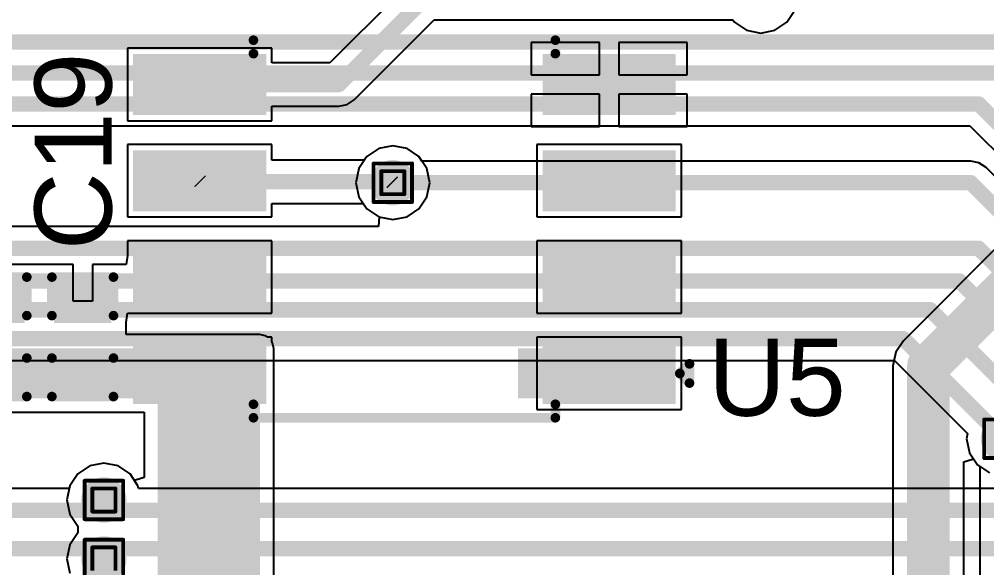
# Model space of a CAD drawing. Header units: inches. Extents: x -8 to 210, y -39 to 109.
# Drawn here: x 21.95 to 34.7, y 39.12 to 46.35 of the extents above; entities that cross this region are included whole.
import ezdxf

# ---------------------------------------------------------------- set-up
doc = ezdxf.new("R2010")
doc.units = ezdxf.units.IN
for name, color, linetype in [('Bottom Layer', 5, 'Continuous'), ('Drill Drawing', 1, 'Continuous'), ('Top Layer', 1, 'Continuous'), ('Top Overlay', 2, 'Continuous'), ('Top Paste', 8, 'Continuous'), ('Top Solder', 216, 'Continuous'), ('Via Holes', 16, 'Continuous')]:
    doc.layers.add(name, color=color, linetype=linetype)
doc.styles.add('Arial', font='', dxfattribs={"height": 0.2})
doc.styles.get('Arial').set_extended_font_data('Arial')

# ---------------------------------------------------------------- blocks, each defined once
blk = doc.blocks.new('SOIC_8_19')
at = {"layer": 'Top Layer'}
for points in [[(-1.925, 2.205), (-1.925, 1.605), (-3.475, 1.605), (-3.475, 2.205)], [(3.475, 2.205), (3.475, 1.605), (1.925, 1.605), (1.925, 2.205)], [(-1.925, 0.935), (-1.925, 0.335), (-3.475, 0.335), (-3.475, 0.935)], [(3.475, 0.935), (3.475, 0.335), (1.925, 0.335), (1.925, 0.935)], [(-1.925, -0.335), (-1.925, -0.935), (-3.475, -0.935), (-3.475, -0.335)], [(3.475, -0.335), (3.475, -0.935), (1.925, -0.935), (1.925, -0.335)], [(-1.925, -1.605), (-1.925, -2.205), (-3.475, -2.205), (-3.475, -1.605)], [(3.475, -1.605), (3.475, -2.205), (1.925, -2.205), (1.925, -1.605)]]:
    blk.add_hatch(color=1, dxfattribs=at).paths.add_polyline_path(points)
at = {"layer": 'Top Overlay'}
blk.add_hatch(color=2, dxfattribs=at).paths.add_polyline_path([(-1.829, 1.575), (-1.499, 1.575), (-1.499, 2.235), (-1.829, 2.235)])
at = {"layer": 'Top Paste'}
for points in [[(-1.925, 2.205), (-1.925, 1.605), (-3.475, 1.605), (-3.475, 2.205)], [(3.475, 2.205), (3.475, 1.605), (1.925, 1.605), (1.925, 2.205)], [(-1.925, 0.935), (-1.925, 0.335), (-3.475, 0.335), (-3.475, 0.935)], [(3.475, 0.935), (3.475, 0.335), (1.925, 0.335), (1.925, 0.935)], [(-1.925, -0.335), (-1.925, -0.935), (-3.475, -0.935), (-3.475, -0.335)], [(3.475, -0.335), (3.475, -0.935), (1.925, -0.935), (1.925, -0.335)], [(-1.925, -1.605), (-1.925, -2.205), (-3.475, -2.205), (-3.475, -1.605)], [(3.475, -1.605), (3.475, -2.205), (1.925, -2.205), (1.925, -1.605)]]:
    blk.add_hatch(color=8, dxfattribs=at).paths.add_polyline_path(points)
at = {"layer": 'Top Solder'}
for points in [[(-1.823, 2.307), (-1.823, 1.503), (-3.577, 1.503), (-3.577, 2.307)], [(3.577, 2.307), (3.577, 1.503), (1.823, 1.503), (1.823, 2.307)], [(-1.823, 1.037), (-1.823, 0.233), (-3.577, 0.233), (-3.577, 1.037)], [(3.577, 1.037), (3.577, 0.233), (1.823, 0.233), (1.823, 1.037)], [(-1.823, -0.233), (-1.823, -1.037), (-3.577, -1.037), (-3.577, -0.233)], [(3.577, -0.233), (3.577, -1.037), (1.823, -1.037), (1.823, -0.233)], [(-1.823, -1.503), (-1.823, -2.307), (-3.577, -2.307), (-3.577, -1.503)], [(3.577, -1.503), (3.577, -2.307), (1.823, -2.307), (1.823, -1.503)]]:
    blk.add_hatch(color=216, dxfattribs=at).paths.add_polyline_path(points)
at = {"layer": 'Top Overlay'}
for points in [[(-1.991, 2.489, 0.127, 0.127, 0), (-1.991, 2.311, 0.127, 0.127, 0)], [(1.991, 2.489, 0.127, 0.127, 0), (-1.991, 2.489, 0.127, 0.127, 0)], [(1.991, 2.489, 0.127, 0.127, 0), (1.991, 2.311, 0.127, 0.127, 0)], [(-3.632, 1.905, 0.127, 0.127, 0), (-3.759, 2.032, 0.127, 0.127, 0)], [(-3.759, 2.032, 0.127, 0.127, 0), (-3.759, 1.778, 0.127, 0.127, 0)], [(-3.632, 1.905, 0.127, 0.127, 0), (-3.759, 1.778, 0.127, 0.127, 0)], [(-1.991, -2.311, 0.127, 0.127, 0), (-1.991, -2.489, 0.127, 0.127, 0)], [(1.991, -2.311, 0.127, 0.127, 0), (1.991, -2.489, 0.127, 0.127, 0)], [(1.991, -2.489, 0.127, 0.127, 0), (-1.991, -2.489, 0.127, 0.127, 0)]]:
    blk.add_lwpolyline(points, format="xyseb", dxfattribs=at)
for points in [[(-2.022, 2.489, 0.0635, 0.0635, 1), (-1.959, 2.489, 0.0635, 0.0635, 1)], [(-2.022, 2.489, 0.0635, 0.0635, 1), (-1.959, 2.489, 0.0635, 0.0635, 1)], [(1.959, 2.489, 0.0635, 0.0635, 1), (2.022, 2.489, 0.0635, 0.0635, 1)], [(1.959, 2.489, 0.0635, 0.0635, 1), (2.022, 2.489, 0.0635, 0.0635, 1)], [(-2.022, 2.311, 0.0635, 0.0635, 1), (-1.959, 2.311, 0.0635, 0.0635, 1)], [(1.959, 2.311, 0.0635, 0.0635, 1), (2.022, 2.311, 0.0635, 0.0635, 1)], [(-3.791, 2.032, 0.0635, 0.0635, 1), (-3.727, 2.032, 0.0635, 0.0635, 1)], [(-3.791, 2.032, 0.0635, 0.0635, 1), (-3.727, 2.032, 0.0635, 0.0635, 1)], [(-3.664, 1.905, 0.0635, 0.0635, 1), (-3.6, 1.905, 0.0635, 0.0635, 1)], [(-3.664, 1.905, 0.0635, 0.0635, 1), (-3.6, 1.905, 0.0635, 0.0635, 1)], [(-3.791, 1.778, 0.0635, 0.0635, 1), (-3.727, 1.778, 0.0635, 0.0635, 1)], [(-3.791, 1.778, 0.0635, 0.0635, 1), (-3.727, 1.778, 0.0635, 0.0635, 1)], [(-2.022, -2.311, 0.0635, 0.0635, 1), (-1.959, -2.311, 0.0635, 0.0635, 1)], [(1.959, -2.311, 0.0635, 0.0635, 1), (2.022, -2.311, 0.0635, 0.0635, 1)], [(-2.022, -2.489, 0.0635, 0.0635, 1), (-1.959, -2.489, 0.0635, 0.0635, 1)], [(-2.022, -2.489, 0.0635, 0.0635, 1), (-1.959, -2.489, 0.0635, 0.0635, 1)], [(1.959, -2.489, 0.0635, 0.0635, 1), (2.022, -2.489, 0.0635, 0.0635, 1)], [(1.959, -2.489, 0.0635, 0.0635, 1), (2.022, -2.489, 0.0635, 0.0635, 1)]]:
    blk.add_lwpolyline(points, format="xyseb", close=True, dxfattribs=at)
blk = doc.blocks.new('C___0402_138')
at = {"layer": 'Top Layer'}
for points in [[(-0.699, -0.318), (-0.699, 0.317), (-0.241, 0.317), (-0.241, -0.318)], [(0.241, -0.318), (0.241, 0.317), (0.699, 0.317), (0.699, -0.318)]]:
    blk.add_hatch(color=1, dxfattribs=at).paths.add_polyline_path(points)
at = {"layer": 'Top Paste'}
for points in [[(-0.699, -0.318), (-0.699, 0.317), (-0.241, 0.317), (-0.241, -0.318)], [(0.241, -0.318), (0.241, 0.317), (0.699, 0.317), (0.699, -0.318)]]:
    blk.add_hatch(color=8, dxfattribs=at).paths.add_polyline_path(points)
at = {"layer": 'Top Solder'}
for points in [[(-0.758, -0.377), (-0.758, 0.377), (-0.181, 0.377), (-0.181, -0.377)], [(0.181, -0.377), (0.181, 0.377), (0.758, 0.377), (0.758, -0.377)]]:
    blk.add_hatch(color=216, dxfattribs=at).paths.add_polyline_path(points)
at = {"layer": 'Top Overlay'}
for points in [[(-0.787, -0.406, 0.127, 0.127, 0), (-0.787, 0.406, 0.127, 0.127, 0)], [(-0.279, 0.406, 0.127, 0.127, 0), (-0.787, 0.406, 0.127, 0.127, 0)], [(0.787, 0.406, 0.127, 0.127, 0), (0.279, 0.406, 0.127, 0.127, 0)], [(0.787, -0.406, 0.127, 0.127, 0), (0.787, 0.406, 0.127, 0.127, 0)], [(-0.279, -0.406, 0.127, 0.127, 0), (-0.787, -0.406, 0.127, 0.127, 0)], [(0.787, -0.406, 0.127, 0.127, 0), (0.279, -0.406, 0.127, 0.127, 0)]]:
    blk.add_lwpolyline(points, format="xyseb", dxfattribs=at)
for points in [[(-0.819, 0.406, 0.0635, 0.0635, 1), (-0.756, 0.406, 0.0635, 0.0635, 1)], [(-0.819, 0.406, 0.0635, 0.0635, 1), (-0.756, 0.406, 0.0635, 0.0635, 1)], [(-0.311, 0.406, 0.0635, 0.0635, 1), (-0.248, 0.406, 0.0635, 0.0635, 1)], [(0.248, 0.406, 0.0635, 0.0635, 1), (0.311, 0.406, 0.0635, 0.0635, 1)], [(0.756, 0.406, 0.0635, 0.0635, 1), (0.819, 0.406, 0.0635, 0.0635, 1)], [(0.756, 0.406, 0.0635, 0.0635, 1), (0.819, 0.406, 0.0635, 0.0635, 1)], [(-0.819, -0.406, 0.0635, 0.0635, 1), (-0.756, -0.406, 0.0635, 0.0635, 1)], [(-0.819, -0.406, 0.0635, 0.0635, 1), (-0.756, -0.406, 0.0635, 0.0635, 1)], [(-0.311, -0.406, 0.0635, 0.0635, 1), (-0.248, -0.406, 0.0635, 0.0635, 1)], [(0.248, -0.406, 0.0635, 0.0635, 1), (0.311, -0.406, 0.0635, 0.0635, 1)], [(0.756, -0.406, 0.0635, 0.0635, 1), (0.819, -0.406, 0.0635, 0.0635, 1)], [(0.756, -0.406, 0.0635, 0.0635, 1), (0.819, -0.406, 0.0635, 0.0635, 1)]]:
    blk.add_lwpolyline(points, format="xyseb", close=True, dxfattribs=at)
blk = doc.blocks.new('C___0402_139')
at = {"layer": 'Top Layer'}
for points in [[(-0.699, -0.318), (-0.699, 0.317), (-0.241, 0.317), (-0.241, -0.318)], [(0.241, -0.318), (0.241, 0.317), (0.699, 0.317), (0.699, -0.318)]]:
    blk.add_hatch(color=1, dxfattribs=at).paths.add_polyline_path(points)
at = {"layer": 'Top Paste'}
for points in [[(-0.699, -0.318), (-0.699, 0.317), (-0.241, 0.317), (-0.241, -0.318)], [(0.241, -0.318), (0.241, 0.317), (0.699, 0.317), (0.699, -0.318)]]:
    blk.add_hatch(color=8, dxfattribs=at).paths.add_polyline_path(points)
at = {"layer": 'Top Solder'}
for points in [[(-0.758, -0.377), (-0.758, 0.377), (-0.181, 0.377), (-0.181, -0.377)], [(0.181, -0.377), (0.181, 0.377), (0.758, 0.377), (0.758, -0.377)]]:
    blk.add_hatch(color=216, dxfattribs=at).paths.add_polyline_path(points)
at = {"layer": 'Top Overlay'}
for points in [[(-0.787, -0.406, 0.127, 0.127, 0), (-0.787, 0.406, 0.127, 0.127, 0)], [(-0.279, 0.406, 0.127, 0.127, 0), (-0.787, 0.406, 0.127, 0.127, 0)], [(0.787, 0.406, 0.127, 0.127, 0), (0.279, 0.406, 0.127, 0.127, 0)], [(0.787, -0.406, 0.127, 0.127, 0), (0.787, 0.406, 0.127, 0.127, 0)], [(-0.279, -0.406, 0.127, 0.127, 0), (-0.787, -0.406, 0.127, 0.127, 0)], [(0.787, -0.406, 0.127, 0.127, 0), (0.279, -0.406, 0.127, 0.127, 0)]]:
    blk.add_lwpolyline(points, format="xyseb", dxfattribs=at)
for points in [[(-0.819, 0.406, 0.0635, 0.0635, 1), (-0.756, 0.406, 0.0635, 0.0635, 1)], [(-0.819, 0.406, 0.0635, 0.0635, 1), (-0.756, 0.406, 0.0635, 0.0635, 1)], [(-0.311, 0.406, 0.0635, 0.0635, 1), (-0.248, 0.406, 0.0635, 0.0635, 1)], [(0.248, 0.406, 0.0635, 0.0635, 1), (0.311, 0.406, 0.0635, 0.0635, 1)], [(0.756, 0.406, 0.0635, 0.0635, 1), (0.819, 0.406, 0.0635, 0.0635, 1)], [(0.756, 0.406, 0.0635, 0.0635, 1), (0.819, 0.406, 0.0635, 0.0635, 1)], [(-0.819, -0.406, 0.0635, 0.0635, 1), (-0.756, -0.406, 0.0635, 0.0635, 1)], [(-0.819, -0.406, 0.0635, 0.0635, 1), (-0.756, -0.406, 0.0635, 0.0635, 1)], [(-0.311, -0.406, 0.0635, 0.0635, 1), (-0.248, -0.406, 0.0635, 0.0635, 1)], [(0.248, -0.406, 0.0635, 0.0635, 1), (0.311, -0.406, 0.0635, 0.0635, 1)], [(0.756, -0.406, 0.0635, 0.0635, 1), (0.819, -0.406, 0.0635, 0.0635, 1)], [(0.756, -0.406, 0.0635, 0.0635, 1), (0.819, -0.406, 0.0635, 0.0635, 1)]]:
    blk.add_lwpolyline(points, format="xyseb", close=True, dxfattribs=at)

msp = doc.modelspace()

# ---------------------------------------------------------------- hatches: boundary and pattern name
at = {"layer": 'Bottom Layer'}
h = msp.add_hatch(color=5, dxfattribs=at)
edge = h.paths.add_edge_path()
edge.add_arc((26.873, 44.196), 0.3, 0, 360)
h = msp.add_hatch(color=5, dxfattribs=at)
edge = h.paths.add_edge_path()
edge.add_arc((34.925, 40.82), 0.3, 0, 360)
h = msp.add_hatch(color=5, dxfattribs=at)
edge = h.paths.add_edge_path()
edge.add_arc((23.063, 40.013), 0.3, 0, 360)
h = msp.add_hatch(color=5, dxfattribs=at)
edge = h.paths.add_edge_path()
edge.add_arc((23.063, 39.235), 0.3, 0, 360)
at = {"layer": 'Top Layer'}
h = msp.add_hatch(color=1, dxfattribs=at)
edge = h.paths.add_edge_path()
edge.add_arc((26.873, 44.196), 0.3, 0, 360)
for points in [[(21.285, 41.351), (25.121, 41.351), (25.121, 42.012), (21.285, 42.012)], [(23.774, 37.236), (25.121, 37.236), (25.121, 42.012), (23.774, 42.012)]]:
    msp.add_hatch(color=1, dxfattribs=at).paths.add_polyline_path(points)
h = msp.add_hatch(color=1, dxfattribs=at)
edge = h.paths.add_edge_path()
edge.add_arc((34.925, 40.82), 0.3, 0, 360)
h = msp.add_hatch(color=1, dxfattribs=at)
edge = h.paths.add_edge_path()
edge.add_arc((23.063, 40.013), 0.3, 0, 360)
h = msp.add_hatch(color=1, dxfattribs=at)
edge = h.paths.add_edge_path()
edge.add_arc((23.063, 39.235), 0.3, 0, 360)
at = {"layer": 'Via Holes'}
h = msp.add_hatch(color=7, dxfattribs=at)
edge = h.paths.add_edge_path()
edge.add_arc((26.873, 44.196), 0.15, 0, 360)
h = msp.add_hatch(color=7, dxfattribs=at)
edge = h.paths.add_edge_path()
edge.add_arc((23.063, 40.013), 0.15, 0, 360)
h = msp.add_hatch(color=7, dxfattribs=at)
edge = h.paths.add_edge_path()
edge.add_arc((23.063, 39.235), 0.15, 0, 360)

# ---------------------------------------------------------------- linework, layer by layer
at = {"layer": 'Bottom Layer'}
for p, q in [((20.382, 44.948), (34.482, 44.948)), ((34.482, 44.948), (35.112, 44.317)), ((26.687, 44.646), (26.529, 44.54)), ((26.873, 44.683), (26.687, 44.646)), ((27.06, 44.646), (26.873, 44.683)), ((27.218, 44.54), (27.06, 44.646)), ((26.529, 44.54), (26.423, 44.382)), ((27.257, 44.481), (27.218, 44.54)), ((34.493, 44.481), (27.257, 44.481)), ((34.602, 44.459), (34.493, 44.481)), ((34.493, 44.481), (34.493, 44.481)), ((34.695, 44.397), (34.602, 44.459)), ((34.999, 44.093), (34.695, 44.397)), ((26.423, 44.382), (26.386, 44.196)), ((26.386, 44.196), (26.423, 44.01)), ((26.423, 44.01), (26.529, 43.852)), ((26.529, 43.852), (26.687, 43.746)), ((26.695, 43.744), (26.683, 43.617)), ((26.687, 43.746), (26.695, 43.744)), ((26.683, 43.617), (15.185, 43.617)), ((14.644, 41.854), (33.488, 41.854)), ((33.488, 41.854), (34.452, 40.89)), ((34.452, 40.89), (34.438, 40.82)), ((34.438, 40.82), (34.475, 40.634)), ((34.475, 40.634), (34.581, 40.476)), ((22.877, 40.463), (22.719, 40.357)), ((23.063, 40.5), (22.877, 40.463)), ((23.25, 40.463), (23.063, 40.5)), ((23.408, 40.357), (23.25, 40.463)), ((34.581, 40.476), (34.739, 40.37)), ((22.719, 40.357), (22.613, 40.199)), ((23.513, 40.199), (23.408, 40.357)), ((22.613, 40.199), (22.576, 40.013)), ((23.521, 40.163), (23.513, 40.199)), ((41.678, 40.163), (23.521, 40.163)), ((22.576, 40.013), (22.613, 39.826)), ((22.613, 39.826), (22.719, 39.668)), ((22.719, 39.668), (22.719, 39.58)), ((22.719, 39.58), (22.613, 39.422)), ((22.613, 39.422), (22.576, 39.235)), ((22.576, 39.235), (22.613, 39.049))]:
    msp.add_line(p, q, dxfattribs=at)
for points in [[(16.32, 46.05, 0.203, 0.203, 0), (36.5, 46.05, 0.203, 0.203, 0)], [(16.188, 45.644, 0.203, 0.203, 0), (35.712, 45.644, 0.203, 0.203, 0)], [(16.058, 45.233, 0.203, 0.203, 0), (34.6, 45.233, 0.203, 0.203, 0)], [(34.6, 45.233, 0.203, 0.203, 0), (35.585, 44.247, 0.203, 0.203, 0)], [(26.873, 44.196, 0.203, 0.203, 0), (34.493, 44.196, 0.203, 0.203, 0)], [(34.493, 44.196, 0.203, 0.203, 0), (35.128, 43.561, 0.203, 0.203, 0)], [(15.067, 43.332, 0.203, 0.203, 0), (34.595, 43.332, 0.203, 0.203, 0)], [(34.595, 43.332, 0.203, 0.203, 0), (35.154, 42.774, 0.203, 0.203, 0)], [(14.96, 42.901, 0.203, 0.203, 0), (34.341, 42.901, 0.203, 0.203, 0)], [(34.341, 42.901, 0.203, 0.203, 0), (35.103, 42.139, 0.203, 0.203, 0)], [(15.037, 42.52, 0.203, 0.203, 0), (33.96, 42.52, 0.203, 0.203, 0)], [(33.96, 42.52, 0.203, 0.203, 0), (35.08, 41.399, 0.203, 0.203, 0)], [(14.644, 42.139, 0.203, 0.203, 0), (33.606, 42.139, 0.203, 0.203, 0)], [(33.606, 42.139, 0.203, 0.203, 0), (34.925, 40.82, 0.203, 0.203, 0)], [(23.063, 40.013, 0.203, 0.203, 0), (23.198, 39.878, 0.203, 0.203, 0)], [(23.198, 39.878, 0.203, 0.203, 0), (41.61, 39.878, 0.203, 0.203, 0)], [(23.063, 39.235, 0.203, 0.203, 0), (23.198, 39.37, 0.203, 0.203, 0)], [(23.198, 39.37, 0.203, 0.203, 0), (46.988, 39.37, 0.203, 0.203, 0)]]:
    msp.add_lwpolyline(points, format="xyseb", dxfattribs=at)
for points in [[(34.549, 45.233, 0.102, 0.102, 1), (34.65, 45.233, 0.102, 0.102, 1)], [(34.549, 45.233, 0.102, 0.102, 1), (34.65, 45.233, 0.102, 0.102, 1)], [(26.822, 44.196, 0.102, 0.102, 1), (26.924, 44.196, 0.102, 0.102, 1)], [(34.442, 44.196, 0.102, 0.102, 1), (34.544, 44.196, 0.102, 0.102, 1)], [(34.442, 44.196, 0.102, 0.102, 1), (34.544, 44.196, 0.102, 0.102, 1)], [(34.544, 43.332, 0.102, 0.102, 1), (34.646, 43.332, 0.102, 0.102, 1)], [(34.544, 43.332, 0.102, 0.102, 1), (34.646, 43.332, 0.102, 0.102, 1)], [(34.29, 42.901, 0.102, 0.102, 1), (34.392, 42.901, 0.102, 0.102, 1)], [(34.29, 42.901, 0.102, 0.102, 1), (34.392, 42.901, 0.102, 0.102, 1)], [(33.909, 42.52, 0.102, 0.102, 1), (34.011, 42.52, 0.102, 0.102, 1)], [(33.909, 42.52, 0.102, 0.102, 1), (34.011, 42.52, 0.102, 0.102, 1)], [(33.556, 42.139, 0.102, 0.102, 1), (33.657, 42.139, 0.102, 0.102, 1)], [(33.556, 42.139, 0.102, 0.102, 1), (33.657, 42.139, 0.102, 0.102, 1)], [(23.012, 40.013, 0.102, 0.102, 1), (23.114, 40.013, 0.102, 0.102, 1)], [(23.147, 39.878, 0.102, 0.102, 1), (23.249, 39.878, 0.102, 0.102, 1)], [(23.147, 39.878, 0.102, 0.102, 1), (23.249, 39.878, 0.102, 0.102, 1)], [(23.147, 39.37, 0.102, 0.102, 1), (23.249, 39.37, 0.102, 0.102, 1)], [(23.147, 39.37, 0.102, 0.102, 1), (23.249, 39.37, 0.102, 0.102, 1)], [(23.012, 39.235, 0.102, 0.102, 1), (23.114, 39.235, 0.102, 0.102, 1)]]:
    msp.add_lwpolyline(points, format="xyseb", close=True, dxfattribs=at)
at = {"layer": 'Drill Drawing'}
for points in [[(26.619, 44.45, 0.0508, 0.0508, 0), (27.127, 44.45, 0.0508, 0.0508, 0)], [(26.619, 43.942, 0.0508, 0.0508, 0), (26.619, 44.45, 0.0508, 0.0508, 0)], [(27.127, 43.942, 0.0508, 0.0508, 0), (27.127, 44.45, 0.0508, 0.0508, 0)], [(26.721, 44.348, 0.0508, 0.0508, 0), (27.026, 44.348, 0.0508, 0.0508, 0)], [(26.721, 44.044, 0.0508, 0.0508, 0), (26.721, 44.348, 0.0508, 0.0508, 0)], [(27.026, 44.044, 0.0508, 0.0508, 0), (27.026, 44.348, 0.0508, 0.0508, 0)], [(26.721, 44.044, 0.0508, 0.0508, 0), (27.026, 44.044, 0.0508, 0.0508, 0)], [(26.619, 43.942, 0.0508, 0.0508, 0), (27.127, 43.942, 0.0508, 0.0508, 0)], [(34.671, 41.074, 0.0508, 0.0508, 0), (35.179, 41.074, 0.0508, 0.0508, 0)], [(34.671, 40.566, 0.0508, 0.0508, 0), (34.671, 41.074, 0.0508, 0.0508, 0)], [(34.671, 40.566, 0.0508, 0.0508, 0), (35.179, 40.566, 0.0508, 0.0508, 0)], [(22.809, 40.267, 0.0508, 0.0508, 0), (23.317, 40.267, 0.0508, 0.0508, 0)], [(22.809, 39.759, 0.0508, 0.0508, 0), (22.809, 40.267, 0.0508, 0.0508, 0)], [(22.911, 40.165, 0.0508, 0.0508, 0), (23.216, 40.165, 0.0508, 0.0508, 0)], [(22.911, 39.86, 0.0508, 0.0508, 0), (22.911, 40.165, 0.0508, 0.0508, 0)], [(23.216, 39.86, 0.0508, 0.0508, 0), (23.216, 40.165, 0.0508, 0.0508, 0)], [(23.317, 39.759, 0.0508, 0.0508, 0), (23.317, 40.267, 0.0508, 0.0508, 0)], [(22.911, 39.86, 0.0508, 0.0508, 0), (23.216, 39.86, 0.0508, 0.0508, 0)], [(22.809, 39.759, 0.0508, 0.0508, 0), (23.317, 39.759, 0.0508, 0.0508, 0)], [(22.809, 39.489, 0.0508, 0.0508, 0), (23.317, 39.489, 0.0508, 0.0508, 0)], [(22.809, 38.981, 0.0508, 0.0508, 0), (22.809, 39.489, 0.0508, 0.0508, 0)], [(22.911, 39.388, 0.0508, 0.0508, 0), (23.216, 39.388, 0.0508, 0.0508, 0)], [(22.911, 39.083, 0.0508, 0.0508, 0), (22.911, 39.388, 0.0508, 0.0508, 0)], [(23.216, 39.083, 0.0508, 0.0508, 0), (23.216, 39.388, 0.0508, 0.0508, 0)], [(23.317, 38.981, 0.0508, 0.0508, 0), (23.317, 39.489, 0.0508, 0.0508, 0)]]:
    msp.add_lwpolyline(points, format="xyseb", dxfattribs=at)
for points in [[(26.607, 44.45, 0.0254, 0.0254, 1), (26.632, 44.45, 0.0254, 0.0254, 1)], [(26.607, 44.45, 0.0254, 0.0254, 1), (26.632, 44.45, 0.0254, 0.0254, 1)], [(27.114, 44.45, 0.0254, 0.0254, 1), (27.14, 44.45, 0.0254, 0.0254, 1)], [(27.114, 44.45, 0.0254, 0.0254, 1), (27.14, 44.45, 0.0254, 0.0254, 1)], [(26.708, 44.348, 0.0254, 0.0254, 1), (26.733, 44.348, 0.0254, 0.0254, 1)], [(26.708, 44.348, 0.0254, 0.0254, 1), (26.733, 44.348, 0.0254, 0.0254, 1)], [(27.013, 44.348, 0.0254, 0.0254, 1), (27.038, 44.348, 0.0254, 0.0254, 1)], [(27.013, 44.348, 0.0254, 0.0254, 1), (27.038, 44.348, 0.0254, 0.0254, 1)], [(26.708, 44.044, 0.0254, 0.0254, 1), (26.733, 44.044, 0.0254, 0.0254, 1)], [(26.708, 44.044, 0.0254, 0.0254, 1), (26.733, 44.044, 0.0254, 0.0254, 1)], [(27.013, 44.044, 0.0254, 0.0254, 1), (27.038, 44.044, 0.0254, 0.0254, 1)], [(27.013, 44.044, 0.0254, 0.0254, 1), (27.038, 44.044, 0.0254, 0.0254, 1)], [(26.607, 43.942, 0.0254, 0.0254, 1), (26.632, 43.942, 0.0254, 0.0254, 1)], [(26.607, 43.942, 0.0254, 0.0254, 1), (26.632, 43.942, 0.0254, 0.0254, 1)], [(27.114, 43.942, 0.0254, 0.0254, 1), (27.14, 43.942, 0.0254, 0.0254, 1)], [(27.114, 43.942, 0.0254, 0.0254, 1), (27.14, 43.942, 0.0254, 0.0254, 1)], [(34.658, 41.074, 0.0254, 0.0254, 1), (34.684, 41.074, 0.0254, 0.0254, 1)], [(34.658, 41.074, 0.0254, 0.0254, 1), (34.684, 41.074, 0.0254, 0.0254, 1)], [(34.658, 40.566, 0.0254, 0.0254, 1), (34.684, 40.566, 0.0254, 0.0254, 1)], [(34.658, 40.566, 0.0254, 0.0254, 1), (34.684, 40.566, 0.0254, 0.0254, 1)], [(22.797, 40.267, 0.0254, 0.0254, 1), (22.822, 40.267, 0.0254, 0.0254, 1)], [(22.797, 40.267, 0.0254, 0.0254, 1), (22.822, 40.267, 0.0254, 0.0254, 1)], [(22.898, 40.165, 0.0254, 0.0254, 1), (22.924, 40.165, 0.0254, 0.0254, 1)], [(22.898, 40.165, 0.0254, 0.0254, 1), (22.924, 40.165, 0.0254, 0.0254, 1)], [(23.203, 40.165, 0.0254, 0.0254, 1), (23.228, 40.165, 0.0254, 0.0254, 1)], [(23.203, 40.165, 0.0254, 0.0254, 1), (23.228, 40.165, 0.0254, 0.0254, 1)], [(23.305, 40.267, 0.0254, 0.0254, 1), (23.33, 40.267, 0.0254, 0.0254, 1)], [(23.305, 40.267, 0.0254, 0.0254, 1), (23.33, 40.267, 0.0254, 0.0254, 1)], [(22.898, 39.86, 0.0254, 0.0254, 1), (22.924, 39.86, 0.0254, 0.0254, 1)], [(22.898, 39.86, 0.0254, 0.0254, 1), (22.924, 39.86, 0.0254, 0.0254, 1)], [(23.203, 39.86, 0.0254, 0.0254, 1), (23.228, 39.86, 0.0254, 0.0254, 1)], [(23.203, 39.86, 0.0254, 0.0254, 1), (23.228, 39.86, 0.0254, 0.0254, 1)], [(22.797, 39.759, 0.0254, 0.0254, 1), (22.822, 39.759, 0.0254, 0.0254, 1)], [(22.797, 39.759, 0.0254, 0.0254, 1), (22.822, 39.759, 0.0254, 0.0254, 1)], [(23.305, 39.759, 0.0254, 0.0254, 1), (23.33, 39.759, 0.0254, 0.0254, 1)], [(23.305, 39.759, 0.0254, 0.0254, 1), (23.33, 39.759, 0.0254, 0.0254, 1)], [(22.797, 39.489, 0.0254, 0.0254, 1), (22.822, 39.489, 0.0254, 0.0254, 1)], [(22.797, 39.489, 0.0254, 0.0254, 1), (22.822, 39.489, 0.0254, 0.0254, 1)], [(22.898, 39.388, 0.0254, 0.0254, 1), (22.924, 39.388, 0.0254, 0.0254, 1)], [(22.898, 39.388, 0.0254, 0.0254, 1), (22.924, 39.388, 0.0254, 0.0254, 1)], [(23.203, 39.388, 0.0254, 0.0254, 1), (23.228, 39.388, 0.0254, 0.0254, 1)], [(23.203, 39.388, 0.0254, 0.0254, 1), (23.228, 39.388, 0.0254, 0.0254, 1)], [(23.305, 39.489, 0.0254, 0.0254, 1), (23.33, 39.489, 0.0254, 0.0254, 1)], [(23.305, 39.489, 0.0254, 0.0254, 1), (23.33, 39.489, 0.0254, 0.0254, 1)]]:
    msp.add_lwpolyline(points, format="xyseb", close=True, dxfattribs=at)
at = {"layer": 'Top Layer'}
for p, q in [((27.099, 46.831), (26.044, 45.776)), ((32.069, 46.311), (32.175, 46.469)), ((26.363, 45.29), (27.418, 46.345)), ((27.418, 46.345), (31.357, 46.345)), ((31.357, 46.345), (31.38, 46.311)), ((31.38, 46.311), (31.538, 46.205)), ((31.911, 46.205), (32.069, 46.311)), ((31.538, 46.205), (31.725, 46.168)), ((31.725, 46.168), (31.911, 46.205)), ((29.599, 46.045), (28.697, 46.045)), ((28.697, 46.045), (28.697, 45.618)), ((29.599, 45.618), (29.599, 46.045)), ((30.755, 46.045), (29.853, 46.045)), ((29.853, 46.045), (29.853, 45.618)), ((30.755, 45.618), (30.755, 46.045)), ((25.278, 45.969), (23.373, 45.969)), ((23.373, 45.969), (23.373, 45.014)), ((25.278, 45.776), (25.278, 45.969)), ((26.044, 45.776), (25.278, 45.776)), ((28.697, 45.618), (29.599, 45.618)), ((29.853, 45.618), (30.755, 45.618)), ((26.271, 45.228), (26.363, 45.29)), ((29.599, 45.364), (28.697, 45.364)), ((28.697, 45.364), (28.697, 44.937)), ((29.599, 44.937), (29.599, 45.364)), ((30.755, 45.364), (29.853, 45.364)), ((29.853, 45.364), (29.853, 44.937)), ((30.755, 44.937), (30.755, 45.364)), ((25.278, 45.014), (25.278, 45.207)), ((25.278, 45.207), (26.162, 45.207)), ((26.162, 45.207), (26.271, 45.228)), ((26.162, 45.207), (26.162, 45.207)), ((23.373, 45.014), (25.278, 45.014)), ((28.697, 44.937), (29.599, 44.937)), ((29.853, 44.937), (30.755, 44.937)), ((25.278, 44.699), (23.373, 44.699)), ((23.373, 44.699), (23.373, 43.744)), ((25.278, 44.494), (25.278, 44.699)), ((26.687, 44.646), (26.529, 44.54)), ((26.873, 44.683), (26.687, 44.646)), ((27.06, 44.646), (26.873, 44.683)), ((27.218, 44.54), (27.06, 44.646)), ((30.678, 44.699), (28.773, 44.699)), ((28.773, 44.699), (28.773, 43.744)), ((30.678, 43.744), (30.678, 44.699)), ((26.529, 44.54), (26.497, 44.494)), ((27.323, 44.382), (27.218, 44.54)), ((26.497, 44.494), (25.278, 44.494)), ((27.36, 44.196), (27.323, 44.382)), ((27.323, 44.01), (27.36, 44.196)), ((27.218, 43.852), (27.323, 44.01)), ((25.278, 43.744), (25.278, 43.924)), ((25.278, 43.924), (26.48, 43.924)), ((26.48, 43.924), (26.529, 43.852)), ((26.529, 43.852), (26.687, 43.746)), ((27.06, 43.746), (27.218, 43.852)), ((23.373, 43.744), (25.278, 43.744)), ((26.687, 43.746), (26.873, 43.709)), ((26.873, 43.709), (27.06, 43.746)), ((28.773, 43.744), (30.678, 43.744)), ((35.002, 43.51), (33.605, 42.113)), ((25.278, 43.429), (23.373, 43.429)), ((23.373, 43.429), (23.373, 43.236)), ((25.278, 42.474), (25.278, 43.429)), ((30.678, 43.429), (28.773, 43.429)), ((28.773, 43.429), (28.773, 42.474)), ((30.678, 42.474), (30.678, 43.429)), ((22.657, 43.116), (21.768, 43.116)), ((22.657, 42.634), (22.657, 43.116)), ((23.246, 43.116), (22.911, 43.116)), ((22.911, 43.116), (22.911, 42.634)), ((23.355, 43.116), (23.246, 43.116)), ((23.373, 43.236), (23.355, 43.116)), ((22.911, 42.634), (22.657, 42.634)), ((23.355, 42.354), (23.373, 42.474)), ((23.373, 42.474), (23.482, 42.474)), ((23.482, 42.474), (25.278, 42.474)), ((28.773, 42.474), (30.678, 42.474)), ((23.355, 42.193), (23.355, 42.354)), ((25.121, 42.193), (23.355, 42.193)), ((25.19, 42.179), (25.121, 42.193)), ((25.22, 42.159), (25.19, 42.179)), ((25.278, 42.159), (25.22, 42.159)), ((25.278, 42.095), (25.278, 42.159)), ((25.288, 42.081), (25.278, 42.095)), ((30.678, 42.159), (28.773, 42.159)), ((28.773, 42.159), (28.773, 41.204)), ((30.678, 41.204), (30.678, 42.159)), ((33.605, 42.113), (33.504, 41.961)), ((25.302, 42.012), (25.288, 42.081)), ((25.302, 38.84), (25.302, 42.012)), ((33.504, 41.961), (33.468, 41.783)), ((33.468, 41.783), (33.468, 35.245)), ((28.773, 41.204), (30.678, 41.204)), ((21.285, 41.17), (23.593, 41.17)), ((23.593, 41.17), (23.593, 40.308)), ((22.877, 40.463), (22.719, 40.357)), ((23.063, 40.5), (22.877, 40.463)), ((23.25, 40.463), (23.063, 40.5)), ((23.408, 40.357), (23.25, 40.463)), ((34.401, 40.516), (34.528, 40.555)), ((34.401, 35.052), (34.401, 40.516)), ((34.528, 40.555), (34.581, 40.476)), ((34.581, 40.476), (34.614, 40.453)), ((34.614, 40.453), (34.614, 25.309)), ((22.719, 40.357), (22.613, 40.199)), ((23.466, 40.27), (23.408, 40.357)), ((23.593, 40.308), (23.466, 40.27)), ((22.613, 40.199), (22.606, 40.163)), ((22.606, 40.163), (19.244, 40.163))]:
    msp.add_line(p, q, dxfattribs=at)
for points in [[(26.162, 45.491, 0.203, 0.203, 0), (27.3, 46.63, 0.203, 0.203, 0)], [(24.326, 45.491, 0.203, 0.203, 0), (26.162, 45.491, 0.203, 0.203, 0)], [(24.326, 44.221, 0.203, 0.203, 0), (24.338, 44.209, 0.203, 0.203, 0)], [(24.338, 44.209, 0.203, 0.203, 0), (26.86, 44.209, 0.203, 0.203, 0)], [(26.86, 44.209, 0.203, 0.203, 0), (26.873, 44.196, 0.203, 0.203, 0)], [(33.934, 41.783, 0.559, 0.559, 0), (35.331, 43.18, 0.559, 0.559, 0)], [(33.934, 35.052, 0.559, 0.559, 0), (33.934, 41.783, 0.559, 0.559, 0)], [(22.928, 39.878, 0.203, 0.203, 0), (23.063, 40.013, 0.203, 0.203, 0)], [(19.126, 39.878, 0.203, 0.203, 0), (22.928, 39.878, 0.203, 0.203, 0)], [(18.916, 39.37, 0.203, 0.203, 0), (22.928, 39.37, 0.203, 0.203, 0)], [(22.928, 39.37, 0.203, 0.203, 0), (23.063, 39.235, 0.203, 0.203, 0)]]:
    msp.add_lwpolyline(points, format="xyseb", dxfattribs=at)
for points in [[(24.275, 45.491, 0.102, 0.102, 1), (24.376, 45.491, 0.102, 0.102, 1)], [(26.111, 45.491, 0.102, 0.102, 1), (26.213, 45.491, 0.102, 0.102, 1)], [(26.111, 45.491, 0.102, 0.102, 1), (26.213, 45.491, 0.102, 0.102, 1)], [(24.275, 44.221, 0.102, 0.102, 1), (24.376, 44.221, 0.102, 0.102, 1)], [(24.288, 44.209, 0.102, 0.102, 1), (24.389, 44.209, 0.102, 0.102, 1)], [(24.288, 44.209, 0.102, 0.102, 1), (24.389, 44.209, 0.102, 0.102, 1)], [(26.81, 44.209, 0.102, 0.102, 1), (26.911, 44.209, 0.102, 0.102, 1)], [(26.81, 44.209, 0.102, 0.102, 1), (26.911, 44.209, 0.102, 0.102, 1)], [(26.822, 44.196, 0.102, 0.102, 1), (26.924, 44.196, 0.102, 0.102, 1)], [(33.795, 41.783, 0.279, 0.279, 1), (34.074, 41.783, 0.279, 0.279, 1)], [(33.795, 41.783, 0.279, 0.279, 1), (34.074, 41.783, 0.279, 0.279, 1)], [(23.012, 40.013, 0.102, 0.102, 1), (23.114, 40.013, 0.102, 0.102, 1)], [(22.878, 39.878, 0.102, 0.102, 1), (22.979, 39.878, 0.102, 0.102, 1)], [(22.878, 39.878, 0.102, 0.102, 1), (22.979, 39.878, 0.102, 0.102, 1)], [(22.878, 39.37, 0.102, 0.102, 1), (22.979, 39.37, 0.102, 0.102, 1)], [(22.878, 39.37, 0.102, 0.102, 1), (22.979, 39.37, 0.102, 0.102, 1)], [(23.012, 39.235, 0.102, 0.102, 1), (23.114, 39.235, 0.102, 0.102, 1)]]:
    msp.add_lwpolyline(points, format="xyseb", close=True, dxfattribs=at)

# ---------------------------------------------------------------- block references
for name, p, rotation in [('SOIC_8_19', (27.026, 43.586), 180), ('C___0402_138', (21.641, 42.164), 270), ('C___0402_139', (22.784, 42.164), 270)]:
    msp.add_blockref(name, p, dxfattribs=dict(rotation=rotation))

# ---------------------------------------------------------------- texts
at = {"layer": 'Top Overlay', "style": 'Arial'}
msp.add_text('C19', height=1.016, rotation=90, dxfattribs=at).set_placement((23.165, 43.307))
msp.add_text('U5', height=1.016, dxfattribs=at).set_placement((31.031, 41.123))

doc.saveas('drawing.dxf')
